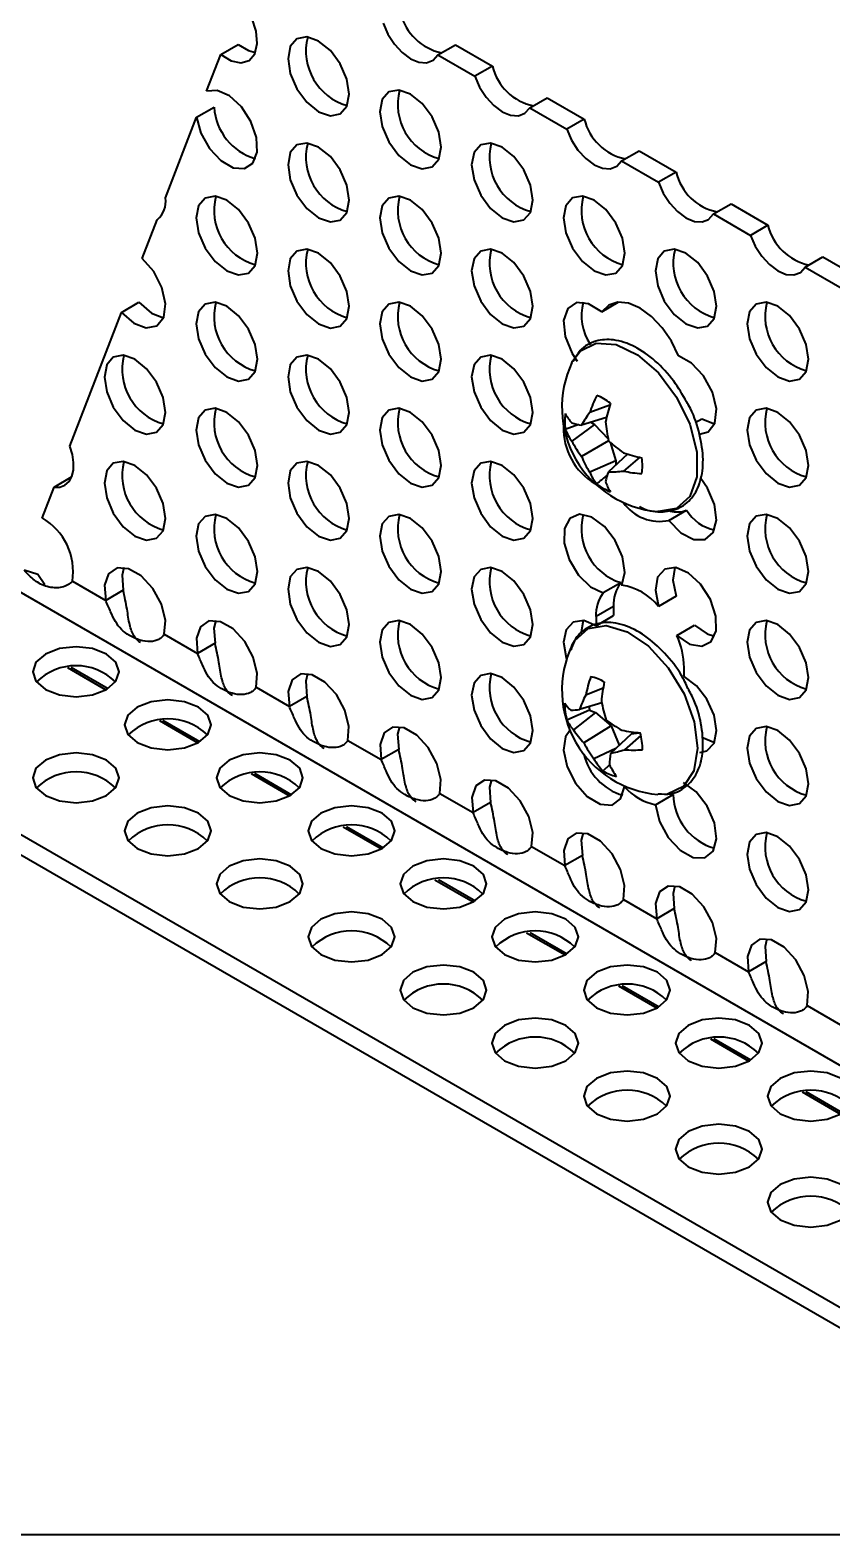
# Model space of a CAD drawing. Extents: x 0 to 13.3, y -7.3 to 0.
# Drawn here: x 2.974 to 4.13, y -7.31 to -5.139 of the extents above; entities that cross this region are included whole.
import ezdxf
from ezdxf import colors
from ezdxf.entities.mleader import LeaderData, LeaderLine
from ezdxf.math import Vec2, Vec3

# ---------------------------------------------------------------- set-up
doc = ezdxf.new("R2010")
doc.units = 0
doc.header["$LTSCALE"] = 0.5
doc.header["$MEASUREMENT"] = 0
for name, color, linetype in [('Brackets', 181, 'CONTINUOUS'), ('End Cap', 92, 'CONTINUOUS'), ('FAB DWG', 221, 'CONTINUOUS'), ('Hardware', 242, 'CONTINUOUS')]:
    doc.layers.add(name, color=color, linetype=linetype)
doc.layers.add('Text-Unprinted', color=131, linetype='CONTINUOUS', plot=False)
doc.styles.add('LSAD_Standard', font='arial.ttf')

msp = doc.modelspace()

# ---------------------------------------------------------------- linework, layer by layer
at = {"layer": 'Brackets', "transparency": 16777216}
for p, q in [((3.2489, -5.1741), (3.2743, -5.1594)), ((3.5624, -5.1746), (3.5878, -5.16)), ((3.5878, -5.16), (3.6412, -5.1908)), ((3.2285, -5.227), (3.2489, -5.1741)), ((3.5624, -5.1746), (3.6158, -5.2055)), ((3.6412, -5.1908), (3.6158, -5.2055)), ((3.214, -5.2647), (3.2394, -5.2501)), ((3.695, -5.2512), (3.7204, -5.2365)), ((3.695, -5.2512), (3.7484, -5.282)), ((3.7204, -5.2365), (3.7738, -5.2674)), ((3.1692, -5.381), (3.214, -5.2647)), ((3.7738, -5.2674), (3.7484, -5.282)), ((3.8276, -5.3277), (3.853, -5.3131)), ((3.853, -5.3131), (3.9064, -5.3439)), ((3.8276, -5.3277), (3.881, -5.3585)), ((3.9064, -5.3439), (3.881, -5.3585)), ((3.9602, -5.4042), (3.9856, -5.3896)), ((3.9602, -5.4042), (4.0136, -5.4351)), ((3.9856, -5.3896), (4.039, -5.4204)), ((3.1355, -5.4683), (3.1571, -5.4125)), ((4.039, -5.4204), (4.0136, -5.4351)), ((4.0927, -5.4808), (4.1181, -5.4661)), ((4.1181, -5.4661), (4.1716, -5.497)), ((4.0927, -5.4808), (4.1462, -5.5116)), ((3.1055, -5.5463), (3.1309, -5.5316)), ((3.799, -5.5453), (3.8228, -5.5316)), ((3.0312, -5.7392), (3.1055, -5.5463)), ((3.9341, -5.705), (3.9433, -5.6997)), ((3.9433, -5.6997), (3.9618, -5.707)), ((3.0084, -5.7983), (3.0337, -5.7837)), ((2.9912, -5.8429), (3.0084, -5.7983)), ((3.896, -5.8463), (3.9214, -5.8316)), ((2.9851, -5.9245), (2.965, -5.9181)), ((2.9948, -5.9393), (2.9851, -5.9245)), ((2.324, -5.9321), (4.7114, -7.3102)), ((2.945, -5.941), (4.7127, -6.9615)), ((3.0347, -5.934), (3.0829, -5.9618)), ((3.1082, -5.9472), (3.0829, -5.9618)), ((3.8265, -5.9362), (3.8011, -5.9509)), ((2.324, -5.9614), (4.6606, -7.3102)), ((3.816, -5.9705), (3.7907, -5.9851)), ((3.816, -5.9705), (3.816, -5.9836)), ((3.9062, -5.9557), (3.8808, -5.9704)), ((3.7907, -5.9983), (3.816, -5.9836)), ((3.7907, -5.9851), (3.7907, -5.9983)), ((3.1673, -6.0106), (3.2154, -6.0384)), ((3.9075, -6.0123), (3.9329, -5.9976)), ((3.2408, -6.0237), (3.2154, -6.0384)), ((3.9179, -6.0717), (3.9179, -6.0586)), ((3.2999, -6.0871), (3.348, -6.1149)), ((3.3734, -6.1002), (3.348, -6.1149)), ((3.4325, -6.1637), (3.4806, -6.1914)), ((3.506, -6.1768), (3.4806, -6.1914)), ((3.8332, -6.2302), (3.832, -6.2309)), ((3.5651, -6.2402), (3.6132, -6.268)), ((3.6386, -6.2533), (3.6132, -6.268)), ((3.8766, -6.2567), (3.902, -6.242)), ((3.6977, -6.3167), (3.7458, -6.3445)), ((3.7712, -6.3299), (3.7458, -6.3445)), ((3.8302, -6.3933), (3.8784, -6.4211)), ((3.9037, -6.4064), (3.8784, -6.4211)), ((3.9628, -6.4698), (4.0109, -6.4976)), ((4.0363, -6.4829), (4.0109, -6.4976)), ((4.0954, -6.5464), (4.1435, -6.5741))]:
    msp.add_line(p, q, dxfattribs=at)
at = {"layer": 'Brackets', "transparency": 16777216, "flags": 128}
for points in [[(3.2489, -5.1741), (3.2638, -5.1832), (3.2781, -5.1862), (3.2899, -5.1826), (3.2982, -5.1729), (3.3017, -5.1583), (3.3003, -5.1403), (3.294, -5.121), (3.2836, -5.1027)], [(3.4833, -5.1289), (3.4902, -5.1446), (3.4996, -5.159), (3.5107, -5.1712), (3.5228, -5.1801), (3.5349, -5.1851), (3.5461, -5.1859), (3.5555, -5.1823), (3.5624, -5.1746)], [(3.2743, -5.1594), (3.2892, -5.1685), (3.2989, -5.1712)], [(3.3903, -5.1546), (3.3733, -5.1487), (3.359, -5.1515), (3.3494, -5.1625), (3.3461, -5.1801), (3.3494, -5.2016), (3.359, -5.2237), (3.3733, -5.243), (3.3903, -5.2567), (3.4072, -5.2626), (3.4215, -5.2598), (3.4311, -5.2487), (3.4344, -5.2312), (3.4311, -5.2097), (3.4215, -5.1876), (3.4072, -5.1683), (3.3903, -5.1546)], [(3.6158, -5.2055), (3.6227, -5.2211), (3.6321, -5.2356), (3.6433, -5.2477), (3.6554, -5.2567), (3.6675, -5.2617), (3.6787, -5.2624), (3.6881, -5.2588), (3.695, -5.2512)], [(3.214, -5.2647), (3.2202, -5.2876), (3.2325, -5.3096), (3.2489, -5.3272), (3.2667, -5.3374), (3.2831, -5.3386), (3.2953, -5.3307), (3.3014, -5.3149), (3.3004, -5.2937), (3.2924, -5.2707), (3.2788, -5.2496), (3.2617, -5.2337), (3.244, -5.2258), (3.2285, -5.227)], [(3.5228, -5.2311), (3.5059, -5.2253), (3.4916, -5.2281), (3.482, -5.2391), (3.4786, -5.2567), (3.482, -5.2781), (3.4916, -5.3002), (3.5059, -5.3196), (3.5228, -5.3332), (3.5398, -5.3391), (3.5541, -5.3363), (3.5637, -5.3253), (3.567, -5.3077), (3.5637, -5.2862), (3.5541, -5.2641), (3.5398, -5.2448), (3.5228, -5.2311)], [(3.7484, -5.282), (3.7553, -5.2976), (3.7647, -5.3121), (3.7759, -5.3243), (3.788, -5.3332), (3.8001, -5.3382), (3.8113, -5.339), (3.8207, -5.3354), (3.8276, -5.3277)], [(3.3903, -5.3077), (3.3733, -5.3018), (3.359, -5.3046), (3.3494, -5.3156), (3.3461, -5.3332), (3.3494, -5.3547), (3.359, -5.3768), (3.3733, -5.3961), (3.3903, -5.4098), (3.4072, -5.4157), (3.4215, -5.4129), (3.4311, -5.4018), (3.4344, -5.3843), (3.4311, -5.3628), (3.4215, -5.3407), (3.4072, -5.3214), (3.3903, -5.3077)], [(3.6554, -5.3077), (3.6385, -5.3018), (3.6242, -5.3046), (3.6146, -5.3156), (3.6112, -5.3332), (3.6146, -5.3547), (3.6242, -5.3768), (3.6385, -5.3961), (3.6554, -5.4098), (3.6723, -5.4156), (3.6867, -5.4128), (3.6963, -5.4018), (3.6996, -5.3842), (3.6963, -5.3628), (3.6867, -5.3407), (3.6723, -5.3213), (3.6554, -5.3077)], [(3.881, -5.3585), (3.8879, -5.3742), (3.8973, -5.3886), (3.9085, -5.4008), (3.9206, -5.4097), (3.9327, -5.4148), (3.9439, -5.4155), (3.9533, -5.4119), (3.9602, -5.4042)], [(3.2577, -5.3843), (3.2408, -5.3784), (3.2264, -5.3812), (3.2168, -5.3922), (3.2135, -5.4098), (3.2168, -5.4313), (3.2264, -5.4534), (3.2408, -5.4727), (3.2577, -5.4863), (3.2746, -5.4922), (3.2889, -5.4894), (3.2985, -5.4784), (3.3019, -5.4608), (3.2985, -5.4393), (3.2889, -5.4173), (3.2746, -5.3979), (3.2577, -5.3843)], [(3.5228, -5.3842), (3.5059, -5.3784), (3.4916, -5.3812), (3.482, -5.3922), (3.4786, -5.4098), (3.482, -5.4312), (3.4916, -5.4533), (3.5059, -5.4727), (3.5228, -5.4863), (3.5398, -5.4922), (3.5541, -5.4894), (3.5637, -5.4784), (3.567, -5.4608), (3.5637, -5.4393), (3.5541, -5.4172), (3.5398, -5.3979), (3.5228, -5.3842)], [(3.788, -5.3842), (3.7711, -5.3783), (3.7568, -5.3811), (3.7472, -5.3922), (3.7438, -5.4097), (3.7472, -5.4312), (3.7568, -5.4533), (3.7711, -5.4726), (3.788, -5.4863), (3.8049, -5.4922), (3.8193, -5.4894), (3.8288, -5.4784), (3.8322, -5.4608), (3.8288, -5.4393), (3.8193, -5.4172), (3.8049, -5.3979), (3.788, -5.3842)], [(4.0136, -5.4351), (4.0205, -5.4507), (4.0299, -5.4652), (4.0411, -5.4773), (4.0532, -5.4863), (4.0653, -5.4913), (4.0765, -5.4921), (4.0858, -5.4885), (4.0927, -5.4808)], [(3.1055, -5.5463), (3.1234, -5.5619), (3.1415, -5.5687), (3.1568, -5.5657), (3.1666, -5.5533), (3.1692, -5.5337), (3.1641, -5.5103), (3.1522, -5.4871), (3.1355, -5.4683)], [(3.3903, -5.4608), (3.3733, -5.4549), (3.359, -5.4577), (3.3494, -5.4687), (3.3461, -5.4863), (3.3494, -5.5078), (3.359, -5.5299), (3.3733, -5.5492), (3.3903, -5.5629), (3.4072, -5.5688), (3.4215, -5.566), (3.4311, -5.5549), (3.4344, -5.5374), (3.4311, -5.5159), (3.4215, -5.4938), (3.4072, -5.4745), (3.3903, -5.4608)], [(3.6554, -5.4608), (3.6385, -5.4549), (3.6242, -5.4577), (3.6146, -5.4687), (3.6112, -5.4863), (3.6146, -5.5078), (3.6242, -5.5299), (3.6385, -5.5492), (3.6554, -5.5629), (3.6723, -5.5687), (3.6867, -5.5659), (3.6963, -5.5549), (3.6996, -5.5373), (3.6963, -5.5159), (3.6867, -5.4938), (3.6723, -5.4744), (3.6554, -5.4608)], [(3.9206, -5.4608), (3.9037, -5.4549), (3.8893, -5.4577), (3.8798, -5.4687), (3.8764, -5.4863), (3.8798, -5.5078), (3.8893, -5.5298), (3.9037, -5.5492), (3.9206, -5.5628), (3.9375, -5.5687), (3.9518, -5.5659), (3.9614, -5.5549), (3.9648, -5.5373), (3.9614, -5.5158), (3.9518, -5.4937), (3.9375, -5.4744), (3.9206, -5.4608)], [(3.1309, -5.5316), (3.1488, -5.5472), (3.1663, -5.554)], [(3.2577, -5.5374), (3.2408, -5.5315), (3.2264, -5.5343), (3.2168, -5.5453), (3.2135, -5.5629), (3.2168, -5.5844), (3.2264, -5.6065), (3.2408, -5.6258), (3.2577, -5.6394), (3.2746, -5.6453), (3.2889, -5.6425), (3.2985, -5.6315), (3.3019, -5.6139), (3.2985, -5.5924), (3.2889, -5.5704), (3.2746, -5.551), (3.2577, -5.5374)], [(3.5228, -5.5373), (3.5059, -5.5315), (3.4916, -5.5343), (3.482, -5.5453), (3.4786, -5.5629), (3.482, -5.5843), (3.4916, -5.6064), (3.5059, -5.6258), (3.5228, -5.6394), (3.5398, -5.6453), (3.5541, -5.6425), (3.5637, -5.6315), (3.567, -5.6139), (3.5637, -5.5924), (3.5541, -5.5703), (3.5398, -5.551), (3.5228, -5.5373)], [(3.799, -5.5453), (3.7801, -5.5336), (3.7626, -5.5319), (3.7498, -5.5406), (3.744, -5.5581), (3.7463, -5.5811), (3.7562, -5.6054), (3.7635, -5.6166)], [(3.9096, -5.6091), (3.8995, -5.5879), (3.8863, -5.5685), (3.8708, -5.5522), (3.8543, -5.5401), (3.8377, -5.5331), (3.8223, -5.5316), (3.8091, -5.5358), (3.799, -5.5453)], [(4.0532, -5.5373), (4.0363, -5.5314), (4.0219, -5.5342), (4.0123, -5.5452), (4.009, -5.5628), (4.0123, -5.5843), (4.0219, -5.6064), (4.0363, -5.6257), (4.0532, -5.6394), (4.0701, -5.6452), (4.0844, -5.6425), (4.094, -5.6314), (4.0974, -5.6138), (4.094, -5.5924), (4.0844, -5.5703), (4.0701, -5.5509), (4.0532, -5.5373)], [(3.1251, -5.6139), (3.1082, -5.6081), (3.0938, -5.6108), (3.0843, -5.6219), (3.0809, -5.6395), (3.0843, -5.6609), (3.0938, -5.683), (3.1082, -5.7024), (3.1251, -5.716), (3.142, -5.7219), (3.1563, -5.7191), (3.1659, -5.7081), (3.1693, -5.6905), (3.1659, -5.669), (3.1563, -5.6469), (3.142, -5.6276), (3.1251, -5.6139)], [(3.3903, -5.6139), (3.3733, -5.608), (3.359, -5.6108), (3.3494, -5.6218), (3.3461, -5.6394), (3.3494, -5.6609), (3.359, -5.683), (3.3733, -5.7023), (3.3903, -5.716), (3.4072, -5.7219), (3.4215, -5.7191), (3.4311, -5.708), (3.4344, -5.6905), (3.4311, -5.669), (3.4215, -5.6469), (3.4072, -5.6276), (3.3903, -5.6139)], [(3.6554, -5.6139), (3.6385, -5.608), (3.6242, -5.6108), (3.6146, -5.6218), (3.6112, -5.6394), (3.6146, -5.6609), (3.6242, -5.683), (3.6385, -5.7023), (3.6554, -5.716), (3.6723, -5.7218), (3.6867, -5.719), (3.6963, -5.708), (3.6996, -5.6904), (3.6963, -5.669), (3.6867, -5.6469), (3.6723, -5.6275), (3.6554, -5.6139)], [(3.9399, -5.7219), (3.9524, -5.7187), (3.9623, -5.7058), (3.9646, -5.6854), (3.9588, -5.6613), (3.946, -5.6378), (3.9285, -5.6193), (3.9096, -5.6091)], [(3.2577, -5.6905), (3.2408, -5.6846), (3.2264, -5.6874), (3.2168, -5.6984), (3.2135, -5.716), (3.2168, -5.7375), (3.2264, -5.7596), (3.2408, -5.7789), (3.2577, -5.7925), (3.2746, -5.7984), (3.2889, -5.7956), (3.2985, -5.7846), (3.3019, -5.767), (3.2985, -5.7456), (3.2889, -5.7235), (3.2746, -5.7041), (3.2577, -5.6905)], [(3.5228, -5.6905), (3.5059, -5.6846), (3.4916, -5.6874), (3.482, -5.6984), (3.4786, -5.716), (3.482, -5.7374), (3.4916, -5.7595), (3.5059, -5.7789), (3.5228, -5.7925), (3.5398, -5.7984), (3.5541, -5.7956), (3.5637, -5.7846), (3.567, -5.767), (3.5637, -5.7455), (3.5541, -5.7234), (3.5398, -5.7041), (3.5228, -5.6905)], [(4.0532, -5.6904), (4.0363, -5.6845), (4.0219, -5.6873), (4.0123, -5.6983), (4.009, -5.7159), (4.0123, -5.7374), (4.0219, -5.7595), (4.0363, -5.7788), (4.0532, -5.7925), (4.0701, -5.7983), (4.0844, -5.7956), (4.094, -5.7845), (4.0974, -5.7669), (4.094, -5.7455), (4.0844, -5.7234), (4.0701, -5.704), (4.0532, -5.6904)], [(3.0084, -5.7983), (3.0168, -5.7982), (3.024, -5.7955), (3.0299, -5.7903), (3.034, -5.783), (3.0363, -5.7737), (3.0366, -5.763), (3.0348, -5.7513), (3.0312, -5.7392)], [(3.1251, -5.767), (3.1082, -5.7612), (3.0938, -5.7639), (3.0843, -5.775), (3.0809, -5.7926), (3.0843, -5.814), (3.0938, -5.8361), (3.1082, -5.8555), (3.1251, -5.8691), (3.142, -5.875), (3.1563, -5.8722), (3.1659, -5.8612), (3.1693, -5.8436), (3.1659, -5.8221), (3.1563, -5.8), (3.142, -5.7807), (3.1251, -5.767)], [(3.3903, -5.767), (3.3733, -5.7611), (3.359, -5.7639), (3.3494, -5.7749), (3.3461, -5.7925), (3.3494, -5.814), (3.359, -5.8361), (3.3733, -5.8554), (3.3903, -5.8691), (3.4072, -5.875), (3.4215, -5.8722), (3.4311, -5.8611), (3.4344, -5.8436), (3.4311, -5.8221), (3.4215, -5.8), (3.4072, -5.7807), (3.3903, -5.767)], [(3.6554, -5.767), (3.6385, -5.7611), (3.6242, -5.7639), (3.6146, -5.7749), (3.6112, -5.7925), (3.6146, -5.814), (3.6242, -5.8361), (3.6385, -5.8554), (3.6554, -5.8691), (3.6723, -5.8749), (3.6867, -5.8721), (3.6963, -5.8611), (3.6996, -5.8435), (3.6963, -5.8221), (3.6867, -5.8), (3.6723, -5.7806), (3.6554, -5.767)], [(3.896, -5.8463), (3.9132, -5.8641), (3.9317, -5.8738), (3.9482, -5.8738), (3.9599, -5.864), (3.9647, -5.8462), (3.9618, -5.8235), (3.9517, -5.7998), (3.9422, -5.786)], [(3.2577, -5.8436), (3.2408, -5.8377), (3.2264, -5.8405), (3.2168, -5.8515), (3.2135, -5.8691), (3.2168, -5.8906), (3.2264, -5.9127), (3.2408, -5.932), (3.2577, -5.9456), (3.2746, -5.9515), (3.2889, -5.9487), (3.2985, -5.9377), (3.3019, -5.9201), (3.2985, -5.8987), (3.2889, -5.8766), (3.2746, -5.8572), (3.2577, -5.8436)], [(3.5228, -5.8436), (3.5059, -5.8377), (3.4916, -5.8405), (3.482, -5.8515), (3.4786, -5.8691), (3.482, -5.8905), (3.4916, -5.9126), (3.5059, -5.932), (3.5228, -5.9456), (3.5398, -5.9515), (3.5541, -5.9487), (3.5637, -5.9377), (3.567, -5.9201), (3.5637, -5.8986), (3.5541, -5.8765), (3.5398, -5.8572), (3.5228, -5.8436)], [(3.8278, -5.9398), (3.8322, -5.9216), (3.8289, -5.8988), (3.8185, -5.8752), (3.8028, -5.855), (3.7845, -5.8417), (3.7668, -5.8375), (3.7528, -5.8434), (3.745, -5.8581), (3.7446, -5.8791), (3.7518, -5.9029), (3.7653, -5.9252), (3.7827, -5.9422), (3.8011, -5.9509)], [(4.0532, -5.8435), (4.0363, -5.8376), (4.0219, -5.8404), (4.0123, -5.8514), (4.009, -5.869), (4.0123, -5.8905), (4.0219, -5.9126), (4.0363, -5.9319), (4.0532, -5.9456), (4.0701, -5.9514), (4.0844, -5.9487), (4.094, -5.9376), (4.0974, -5.92), (4.094, -5.8986), (4.0844, -5.8765), (4.0701, -5.8572), (4.0532, -5.8435)], [(3.1673, -6.0106), (3.169, -5.9906), (3.1632, -5.9673), (3.1509, -5.9446), (3.1342, -5.9265), (3.116, -5.916), (3.0993, -5.9148), (3.087, -5.9233), (3.0812, -5.9399), (3.0829, -5.9618)], [(3.1092, -5.9144), (3.1066, -5.9252), (3.1082, -5.9472)], [(3.3903, -5.9201), (3.3733, -5.9142), (3.359, -5.917), (3.3494, -5.928), (3.3461, -5.9456), (3.3494, -5.9671), (3.359, -5.9892), (3.3733, -6.0085), (3.3903, -6.0222), (3.4072, -6.0281), (3.4215, -6.0253), (3.4311, -6.0142), (3.4344, -5.9967), (3.4311, -5.9752), (3.4215, -5.9531), (3.4072, -5.9338), (3.3903, -5.9201)], [(3.6554, -5.9201), (3.6385, -5.9142), (3.6242, -5.917), (3.6146, -5.928), (3.6112, -5.9456), (3.6146, -5.9671), (3.6242, -5.9892), (3.6385, -6.0085), (3.6554, -6.0222), (3.6723, -6.028), (3.6867, -6.0253), (3.6963, -6.0142), (3.6996, -5.9966), (3.6963, -5.9752), (3.6867, -5.9531), (3.6723, -5.9337), (3.6554, -5.9201)], [(3.9075, -6.0123), (3.9259, -6.0248), (3.9433, -6.028), (3.9568, -6.0213), (3.964, -6.0058), (3.9636, -5.9843), (3.9558, -5.9605), (3.9418, -5.9385), (3.9241, -5.9223), (3.9058, -5.9145), (3.8901, -5.9165), (3.8797, -5.9281), (3.8764, -5.9472), (3.8808, -5.9704)], [(3.9047, -5.9143), (3.9018, -5.9325), (3.9062, -5.9557)], [(3.2999, -6.0871), (3.3016, -6.0671), (3.2958, -6.0438), (3.2835, -6.0212), (3.2668, -6.003), (3.2486, -5.9925), (3.2319, -5.9914), (3.2196, -5.9998), (3.2138, -6.0164), (3.2154, -6.0384)], [(3.2418, -5.9909), (3.2392, -6.0018), (3.2408, -6.0237)], [(3.5228, -5.9967), (3.5059, -5.9908), (3.4916, -5.9936), (3.482, -6.0046), (3.4786, -6.0222), (3.482, -6.0436), (3.4916, -6.0657), (3.5059, -6.0851), (3.5228, -6.0987), (3.5398, -6.1046), (3.5541, -6.1018), (3.5637, -6.0908), (3.567, -6.0732), (3.5637, -6.0517), (3.5541, -6.0296), (3.5398, -6.0103), (3.5228, -5.9967)], [(3.7907, -5.9983), (3.7729, -5.991), (3.7577, -5.993), (3.7474, -6.004), (3.7438, -6.0221), (3.7474, -6.0445), (3.7482, -6.0468)], [(3.7721, -5.9909), (3.7692, -6.0075), (3.7692, -6.0096)], [(4.0532, -5.9966), (4.0363, -5.9907), (4.0219, -5.9935), (4.0123, -6.0045), (4.009, -6.0221), (4.0123, -6.0436), (4.0219, -6.0657), (4.0363, -6.085), (4.0532, -6.0987), (4.0701, -6.1046), (4.0844, -6.1018), (4.094, -6.0907), (4.0974, -6.0732), (4.094, -6.0517), (4.0844, -6.0296), (4.0701, -6.0103), (4.0532, -5.9966)], [(3.9329, -5.9976), (3.9513, -6.0102), (3.9618, -6.0132)], [(3.0842, -6.0392), (3.0639, -6.0314), (3.04, -6.0286), (3.0161, -6.0314), (2.9958, -6.0392), (2.9822, -6.0509), (2.9775, -6.0647), (2.9822, -6.0785), (2.9958, -6.0902), (3.0161, -6.0981), (3.04, -6.1008), (3.0639, -6.0981), (3.0842, -6.0902), (3.0977, -6.0785), (3.1025, -6.0647), (3.0977, -6.0509), (3.0842, -6.0392)], [(3.4325, -6.1637), (3.4341, -6.1437), (3.4283, -6.1203), (3.4161, -6.0977), (3.3994, -6.0796), (3.3811, -6.0691), (3.3645, -6.0679), (3.3522, -6.0764), (3.3464, -6.093), (3.348, -6.1149)], [(3.3744, -6.0675), (3.3717, -6.0783), (3.3734, -6.1002)], [(3.6554, -6.0732), (3.6385, -6.0673), (3.6242, -6.0701), (3.6146, -6.0811), (3.6112, -6.0987), (3.6146, -6.1202), (3.6242, -6.1423), (3.6385, -6.1616), (3.6554, -6.1753), (3.6723, -6.1811), (3.6867, -6.1784), (3.6963, -6.1673), (3.6996, -6.1497), (3.6963, -6.1283), (3.6867, -6.1062), (3.6723, -6.0868), (3.6554, -6.0732)], [(3.9405, -6.1813), (3.9509, -6.1788), (3.9612, -6.1679), (3.9648, -6.1497), (3.9612, -6.1274), (3.9509, -6.1045), (3.9356, -6.0849), (3.9179, -6.0717)], [(3.2168, -6.1158), (3.1965, -6.1079), (3.1726, -6.1052), (3.1487, -6.1079), (3.1284, -6.1158), (3.1148, -6.1275), (3.1101, -6.1413), (3.1148, -6.1551), (3.1284, -6.1668), (3.1487, -6.1746), (3.1726, -6.1773), (3.1965, -6.1746), (3.2168, -6.1668), (3.2303, -6.1551), (3.2351, -6.1413), (3.2303, -6.1275), (3.2168, -6.1158)], [(3.5651, -6.2402), (3.5667, -6.2202), (3.5609, -6.1969), (3.5486, -6.1742), (3.532, -6.1561), (3.5137, -6.1456), (3.497, -6.1445), (3.4848, -6.1529), (3.4789, -6.1695), (3.4806, -6.1914)], [(3.507, -6.144), (3.5043, -6.1549), (3.506, -6.1768)], [(4.0532, -6.1497), (4.0363, -6.1438), (4.0219, -6.1466), (4.0123, -6.1576), (4.009, -6.1752), (4.0123, -6.1967), (4.0219, -6.2188), (4.0363, -6.2381), (4.0532, -6.2518), (4.0701, -6.2577), (4.0844, -6.2549), (4.094, -6.2438), (4.0974, -6.2263), (4.094, -6.2048), (4.0844, -6.1827), (4.0701, -6.1634), (4.0532, -6.1497)], [(3.7531, -6.1493), (3.7468, -6.1584), (3.7439, -6.1781), (3.7489, -6.2019), (3.7609, -6.2254), (3.7778, -6.2445), (3.7965, -6.2558), (3.8138, -6.2571), (3.8263, -6.2483), (3.832, -6.2309), (3.832, -6.2309)], [(3.9433, -6.159), (3.961, -6.1662), (3.9618, -6.1663)], [(3.0842, -6.1923), (3.0639, -6.1845), (3.04, -6.1817), (3.0161, -6.1845), (2.9958, -6.1923), (2.9822, -6.204), (2.9775, -6.2178), (2.9822, -6.2316), (2.9958, -6.2433), (3.0161, -6.2511), (3.04, -6.2539), (3.0639, -6.2511), (3.0842, -6.2433), (3.0977, -6.2316), (3.1025, -6.2178), (3.0977, -6.204), (3.0842, -6.1923)], [(3.3493, -6.1923), (3.3291, -6.1845), (3.3052, -6.1817), (3.2812, -6.1845), (3.261, -6.1923), (3.2474, -6.204), (3.2427, -6.2178), (3.2474, -6.2316), (3.261, -6.2433), (3.2812, -6.2511), (3.3052, -6.2539), (3.3291, -6.2511), (3.3493, -6.2433), (3.3629, -6.2316), (3.3677, -6.2178), (3.3629, -6.204), (3.3493, -6.1923)], [(3.6977, -6.3167), (3.6993, -6.2967), (3.6935, -6.2734), (3.6812, -6.2508), (3.6645, -6.2327), (3.6463, -6.2221), (3.6296, -6.221), (3.6173, -6.2295), (3.6115, -6.2461), (3.6132, -6.268)], [(3.6396, -6.2205), (3.6369, -6.2314), (3.6386, -6.2533)], [(3.8766, -6.2567), (3.8823, -6.2806), (3.8948, -6.3039), (3.912, -6.3224), (3.9308, -6.3328), (3.9477, -6.3333), (3.9597, -6.3236), (3.9647, -6.3056), (3.9618, -6.2825), (3.9514, -6.2585), (3.9355, -6.2379), (3.9169, -6.2243)], [(3.2168, -6.2688), (3.1965, -6.261), (3.1726, -6.2583), (3.1487, -6.261), (3.1284, -6.2688), (3.1148, -6.2805), (3.1101, -6.2943), (3.1148, -6.3081), (3.1284, -6.3199), (3.1487, -6.3277), (3.1726, -6.3304), (3.1965, -6.3277), (3.2168, -6.3199), (3.2303, -6.3081), (3.2351, -6.2943), (3.2303, -6.2805), (3.2168, -6.2688)], [(3.4819, -6.2688), (3.4617, -6.261), (3.4377, -6.2583), (3.4138, -6.261), (3.3935, -6.2688), (3.38, -6.2805), (3.3752, -6.2943), (3.38, -6.3081), (3.3935, -6.3199), (3.4138, -6.3277), (3.4377, -6.3304), (3.4617, -6.3277), (3.4819, -6.3199), (3.4955, -6.3081), (3.5002, -6.2943), (3.4955, -6.2805), (3.4819, -6.2688)], [(4.0532, -6.3028), (4.0363, -6.2969), (4.0219, -6.2997), (4.0123, -6.3107), (4.009, -6.3283), (4.0123, -6.3498), (4.0219, -6.3719), (4.0363, -6.3912), (4.0532, -6.4049), (4.0701, -6.4108), (4.0844, -6.408), (4.094, -6.3969), (4.0974, -6.3794), (4.094, -6.3579), (4.0844, -6.3358), (4.0701, -6.3165), (4.0532, -6.3028)], [(3.8302, -6.3933), (3.8319, -6.3733), (3.8261, -6.35), (3.8138, -6.3273), (3.7971, -6.3092), (3.7789, -6.2987), (3.7622, -6.2975), (3.7499, -6.306), (3.7441, -6.3226), (3.7458, -6.3445)], [(3.7721, -6.2971), (3.7695, -6.3079), (3.7712, -6.3299)], [(3.3493, -6.3454), (3.3291, -6.3375), (3.3052, -6.3348), (3.2812, -6.3375), (3.261, -6.3454), (3.2474, -6.3571), (3.2427, -6.3709), (3.2474, -6.3847), (3.261, -6.3964), (3.2812, -6.4042), (3.3052, -6.407), (3.3291, -6.4042), (3.3493, -6.3964), (3.3629, -6.3847), (3.3677, -6.3709), (3.3629, -6.3571), (3.3493, -6.3454)], [(3.6145, -6.3454), (3.5942, -6.3375), (3.5703, -6.3348), (3.5464, -6.3375), (3.5261, -6.3454), (3.5126, -6.3571), (3.5078, -6.3709), (3.5126, -6.3847), (3.5261, -6.3964), (3.5464, -6.4042), (3.5703, -6.407), (3.5942, -6.4042), (3.6145, -6.3964), (3.6281, -6.3847), (3.6328, -6.3709), (3.6281, -6.3571), (3.6145, -6.3454)], [(3.9628, -6.4698), (3.9645, -6.4498), (3.9587, -6.4265), (3.9464, -6.4039), (3.9297, -6.3857), (3.9115, -6.3752), (3.8948, -6.3741), (3.8825, -6.3825), (3.8767, -6.3991), (3.8784, -6.4211)], [(3.9047, -6.3736), (3.9021, -6.3845), (3.9037, -6.4064)], [(3.4819, -6.4219), (3.4617, -6.4141), (3.4377, -6.4113), (3.4138, -6.4141), (3.3935, -6.4219), (3.38, -6.4336), (3.3752, -6.4474), (3.38, -6.4612), (3.3935, -6.4729), (3.4138, -6.4808), (3.4377, -6.4835), (3.4617, -6.4808), (3.4819, -6.4729), (3.4955, -6.4612), (3.5002, -6.4474), (3.4955, -6.4336), (3.4819, -6.4219)], [(3.7471, -6.4219), (3.7268, -6.4141), (3.7029, -6.4113), (3.679, -6.4141), (3.6587, -6.4219), (3.6452, -6.4336), (3.6404, -6.4474), (3.6452, -6.4612), (3.6587, -6.4729), (3.679, -6.4808), (3.7029, -6.4835), (3.7268, -6.4808), (3.7471, -6.4729), (3.7606, -6.4612), (3.7654, -6.4474), (3.7606, -6.4336), (3.7471, -6.4219)], [(4.0954, -6.5464), (4.0971, -6.5263), (4.0913, -6.503), (4.079, -6.4804), (4.0623, -6.4623), (4.0441, -6.4517), (4.0274, -6.4506), (4.0151, -6.4591), (4.0093, -6.4757), (4.0109, -6.4976)], [(4.0373, -6.4502), (4.0347, -6.461), (4.0363, -6.4829)], [(3.6145, -6.4984), (3.5942, -6.4906), (3.5703, -6.4879), (3.5464, -6.4906), (3.5261, -6.4984), (3.5126, -6.5101), (3.5078, -6.524), (3.5126, -6.5378), (3.5261, -6.5495), (3.5464, -6.5573), (3.5703, -6.56), (3.5942, -6.5573), (3.6145, -6.5495), (3.6281, -6.5378), (3.6328, -6.524), (3.6281, -6.5101), (3.6145, -6.4984)], [(3.8797, -6.4984), (3.8594, -6.4906), (3.8355, -6.4879), (3.8116, -6.4906), (3.7913, -6.4984), (3.7777, -6.5101), (3.773, -6.524), (3.7777, -6.5378), (3.7913, -6.5495), (3.8116, -6.5573), (3.8355, -6.56), (3.8594, -6.5573), (3.8797, -6.5495), (3.8932, -6.5378), (3.898, -6.524), (3.8932, -6.5101), (3.8797, -6.4984)], [(3.7471, -6.575), (3.7268, -6.5672), (3.7029, -6.5644), (3.679, -6.5672), (3.6587, -6.575), (3.6452, -6.5867), (3.6404, -6.6005), (3.6452, -6.6143), (3.6587, -6.626), (3.679, -6.6338), (3.7029, -6.6366), (3.7268, -6.6338), (3.7471, -6.626), (3.7606, -6.6143), (3.7654, -6.6005), (3.7606, -6.5867), (3.7471, -6.575)], [(4.0123, -6.575), (3.992, -6.5672), (3.9681, -6.5644), (3.9441, -6.5672), (3.9239, -6.575), (3.9103, -6.5867), (3.9056, -6.6005), (3.9103, -6.6143), (3.9239, -6.626), (3.9441, -6.6338), (3.9681, -6.6366), (3.992, -6.6338), (4.0123, -6.626), (4.0258, -6.6143), (4.0306, -6.6005), (4.0258, -6.5867), (4.0123, -6.575)], [(3.8797, -6.6515), (3.8594, -6.6437), (3.8355, -6.641), (3.8116, -6.6437), (3.7913, -6.6515), (3.7777, -6.6632), (3.773, -6.677), (3.7777, -6.6908), (3.7913, -6.7025), (3.8116, -6.7104), (3.8355, -6.7131), (3.8594, -6.7104), (3.8797, -6.7025), (3.8932, -6.6908), (3.898, -6.677), (3.8932, -6.6632), (3.8797, -6.6515)], [(4.1448, -6.6515), (4.1246, -6.6437), (4.1007, -6.641), (4.0767, -6.6437), (4.0565, -6.6515), (4.0429, -6.6632), (4.0382, -6.677), (4.0429, -6.6908), (4.0565, -6.7025), (4.0767, -6.7104), (4.1007, -6.7131), (4.1246, -6.7104), (4.1448, -6.7025), (4.1584, -6.6908), (4.1632, -6.677), (4.1584, -6.6632), (4.1448, -6.6515)], [(4.0123, -6.7281), (3.992, -6.7202), (3.9681, -6.7175), (3.9441, -6.7202), (3.9239, -6.7281), (3.9103, -6.7398), (3.9056, -6.7536), (3.9103, -6.7674), (3.9239, -6.7791), (3.9441, -6.7869), (3.9681, -6.7897), (3.992, -6.7869), (4.0123, -6.7791), (4.0258, -6.7674), (4.0306, -6.7536), (4.0258, -6.7398), (4.0123, -6.7281)], [(4.1448, -6.8046), (4.1246, -6.7968), (4.1007, -6.794), (4.0767, -6.7968), (4.0565, -6.8046), (4.0429, -6.8163), (4.0382, -6.8301), (4.0429, -6.8439), (4.0565, -6.8556), (4.0767, -6.8634), (4.1007, -6.8662), (4.1246, -6.8634), (4.1448, -6.8556), (4.1584, -6.8439), (4.1632, -6.8301), (4.1584, -6.8163), (4.1448, -6.8046)]]:
    msp.add_lwpolyline(points, dxfattribs=at)
at = {"layer": 'Brackets', "transparency": 16777216}
for centre, radius, start, end in [((3.5832, -5.0964), 0.0767, 193.5195, 258.4828), ((3.4535, -5.1691), 0.0816, 165.6081, 254.3865), ((3.7158, -5.1729), 0.0767, 193.5195, 258.4828), ((3.5861, -5.2457), 0.0816, 165.6081, 254.3865), ((3.3218, -5.245), 0.0826, 183.5328, 253.9074), ((3.8484, -5.2494), 0.0767, 193.5195, 258.4828), ((3.4535, -5.3222), 0.0816, 165.6081, 254.3865), ((3.7186, -5.3222), 0.0816, 165.6081, 254.3865), ((3.9809, -5.326), 0.0767, 193.5195, 258.4828), ((3.136, -5.3863), 0.0336, 308.8303, 9.0266), ((3.3209, -5.3988), 0.0816, 165.6081, 254.3865), ((3.5861, -5.3988), 0.0816, 165.6081, 254.3865), ((3.8512, -5.3988), 0.0816, 165.6081, 254.3865), ((4.1135, -5.4025), 0.0767, 193.5195, 258.4828), ((3.4535, -5.4753), 0.0816, 165.6081, 254.3865), ((3.7186, -5.4753), 0.0816, 165.6081, 254.3865), ((3.9838, -5.4753), 0.0816, 165.6081, 254.3865), ((3.3209, -5.5519), 0.0816, 165.6081, 254.3865), ((3.5861, -5.5519), 0.0816, 165.6081, 254.3865), ((3.8464, -5.5502), 0.0766, 165.9034, 213.5241), ((4.1164, -5.5518), 0.0816, 165.6081, 254.3865), ((3.1883, -5.6285), 0.0816, 165.6081, 254.3865), ((3.4535, -5.6284), 0.0816, 165.6081, 254.3865), ((3.7186, -5.6284), 0.0816, 165.6081, 254.3865), ((3.3209, -5.705), 0.0816, 165.6081, 254.3865), ((3.5861, -5.705), 0.0816, 165.6081, 254.3865), ((4.1164, -5.7049), 0.0816, 165.6081, 254.3865), ((3.8357, -5.7141), 0.0918, 177.966, 239.3871), ((3.1883, -5.7816), 0.0816, 165.6081, 254.3865), ((3.4535, -5.7816), 0.0816, 165.6081, 254.3865), ((3.7186, -5.7815), 0.0816, 165.6081, 254.3865), ((3.3209, -5.8581), 0.0816, 165.6081, 254.3865), ((3.5861, -5.8581), 0.0816, 165.6081, 254.3865), ((3.8509, -5.8585), 0.0814, 165.2472, 252.5372), ((3.8825, -5.7833), 0.0644, 215.2737, 282.156), ((3.9075, -5.7954), 0.0388, 255.4831, 291.0208), ((3.9746, -5.7992), 0.0623, 211.4, 258.1746), ((4.1164, -5.858), 0.0816, 165.6081, 254.3865), ((2.9464, -5.9202), 0.0894, 351.1225, 59.912), ((3.4535, -5.9347), 0.0816, 165.6081, 254.3865), ((3.7186, -5.9346), 0.0816, 165.6081, 254.3865), ((3.8687, -5.9678), 0.0527, 143.2292, 182.9528), ((3.8157, -6.0219), 0.083, 38.3514, 81.654), ((3.8433, -5.9824), 0.0527, 143.2292, 182.9528), ((3.5861, -6.0112), 0.0816, 165.6081, 254.3865), ((4.1164, -6.0111), 0.0816, 165.6081, 254.3865), ((3.7977, -6.0613), 0.1202, 1.2945, 24.0682), ((3.04, -6.1377), 0.0817, 45.6215, 134.3785), ((3.7186, -6.0877), 0.0816, 165.6081, 254.3865), ((3.1726, -6.2143), 0.0817, 45.6215, 134.3785), ((4.1164, -6.1642), 0.0816, 165.6081, 254.3865), ((3.8519, -6.1651), 0.081, 193.3391, 253.7423), ((3.04, -6.2908), 0.0817, 45.6215, 134.3785), ((3.3052, -6.2908), 0.0817, 45.6215, 134.3785), ((3.894, -6.175), 0.0835, 222.0555, 257.9499), ((3.9845, -6.2401), 0.0825, 181.3428, 254.0865), ((3.1726, -6.3674), 0.0817, 45.6215, 134.3785), ((3.4377, -6.3674), 0.0817, 45.6215, 134.3785), ((4.1164, -6.3173), 0.0816, 165.6081, 254.3865), ((3.3052, -6.4439), 0.0817, 45.6215, 134.3785), ((3.5703, -6.4439), 0.0817, 45.6215, 134.3785), ((3.4377, -6.5204), 0.0817, 45.6215, 134.3785), ((3.7029, -6.5204), 0.0817, 45.6215, 134.3785), ((3.5703, -6.597), 0.0817, 45.6215, 134.3785), ((3.8355, -6.597), 0.0817, 45.6215, 134.3785), ((3.7029, -6.6735), 0.0817, 45.6215, 134.3785), ((3.9681, -6.6735), 0.0817, 45.6215, 134.3785), ((3.8355, -6.7501), 0.0817, 45.6215, 134.3785), ((4.1007, -6.7501), 0.0817, 45.6215, 134.3785), ((3.9681, -6.8266), 0.0817, 45.6215, 134.3785), ((4.1007, -6.9031), 0.0817, 45.6215, 134.3785)]:
    msp.add_arc(centre, radius, start, end, dxfattribs=at)
for points, knots in [([(3.0347, -5.934), (3.0328, -5.936), (3.029, -5.9398), (3.0164, -5.9444), (2.9983, -5.9432), (2.9793, -5.9338), (2.9698, -5.9233), (2.965, -5.9181)], [0, 0, 0, 0, 0.12265, 0.243665, 0.500658, 0.749147, 1, 1, 1, 1]), ([(3.1331, -6.0227), (3.1315, -6.0216), (3.128, -6.0191), (3.1219, -6.0112), (3.1167, -5.9964), (3.1138, -5.9727), (3.1102, -5.9562), (3.1082, -5.9472)], [0, 0, 0, 0, 0.080074, 0.183747, 0.405923, 0.672364, 1, 1, 1, 1]), ([(3.1673, -6.0106), (3.1663, -6.012), (3.1644, -6.0149), (3.1579, -6.0195), (3.1467, -6.0222), (3.1317, -6.0196), (3.1176, -6.0132), (3.1054, -6.0043), (3.0965, -5.9927), (3.0899, -5.978), (3.0852, -5.9673), (3.0829, -5.9618)], [0, 0, 0, 0, 0.057112, 0.112917, 0.226716, 0.354241, 0.504433, 0.631212, 0.751516, 0.872215, 1, 1, 1, 1]), ([(3.2657, -6.0992), (3.2641, -6.0981), (3.2605, -6.0957), (3.2545, -6.0878), (3.2493, -6.073), (3.2464, -6.0492), (3.2428, -6.0328), (3.2408, -6.0237)], [0, 0, 0, 0, 0.080074, 0.183747, 0.405923, 0.672364, 1, 1, 1, 1]), ([(3.2999, -6.0871), (3.2989, -6.0886), (3.297, -6.0915), (3.2904, -6.096), (3.2793, -6.0987), (3.2643, -6.0962), (3.2502, -6.0898), (3.238, -6.0809), (3.2291, -6.0692), (3.2225, -6.0545), (3.2178, -6.0439), (3.2154, -6.0384)], [0, 0, 0, 0, 0.057112, 0.112917, 0.226716, 0.354241, 0.504433, 0.631212, 0.751516, 0.872215, 1, 1, 1, 1]), ([(3.3983, -6.1757), (3.3967, -6.1747), (3.3931, -6.1722), (3.3871, -6.1643), (3.3819, -6.1495), (3.379, -6.1258), (3.3754, -6.1093), (3.3734, -6.1002)], [0, 0, 0, 0, 0.080074, 0.183747, 0.405923, 0.672364, 1, 1, 1, 1]), ([(3.4325, -6.1637), (3.4315, -6.1651), (3.4296, -6.168), (3.423, -6.1726), (3.4119, -6.1752), (3.3969, -6.1727), (3.3828, -6.1663), (3.3705, -6.1574), (3.3617, -6.1458), (3.355, -6.1311), (3.3504, -6.1204), (3.348, -6.1149)], [0, 0, 0, 0, 0.0571124, 0.1129168, 0.2267158, 0.3542413, 0.5044329, 0.6312117, 0.7515163, 0.8722153, 1, 1, 1, 1]), ([(3.5309, -6.2523), (3.5293, -6.2512), (3.5257, -6.2488), (3.5197, -6.2409), (3.5145, -6.226), (3.5116, -6.2023), (3.508, -6.1859), (3.506, -6.1768)], [0, 0, 0, 0, 0.080074, 0.183747, 0.405923, 0.672364, 1, 1, 1, 1]), ([(3.5651, -6.2402), (3.5641, -6.2417), (3.5621, -6.2446), (3.5556, -6.2491), (3.5445, -6.2518), (3.5295, -6.2492), (3.5153, -6.2429), (3.5031, -6.2339), (3.4943, -6.2223), (3.4876, -6.2076), (3.483, -6.1969), (3.4806, -6.1914)], [0, 0, 0, 0, 0.057112, 0.112917, 0.226716, 0.354241, 0.504433, 0.631212, 0.751516, 0.872215, 1, 1, 1, 1]), ([(3.6634, -6.3288), (3.6619, -6.3277), (3.6583, -6.3253), (3.6523, -6.3174), (3.6471, -6.3026), (3.6442, -6.2789), (3.6406, -6.2624), (3.6386, -6.2533)], [0, 0, 0, 0, 0.080074, 0.183747, 0.405923, 0.672364, 1, 1, 1, 1]), ([(3.6977, -6.3167), (3.6967, -6.3182), (3.6947, -6.3211), (3.6882, -6.3257), (3.6771, -6.3283), (3.662, -6.3258), (3.6479, -6.3194), (3.6357, -6.3105), (3.6269, -6.2989), (3.6202, -6.2841), (3.6156, -6.2735), (3.6132, -6.268)], [0, 0, 0, 0, 0.057112, 0.112917, 0.226716, 0.354241, 0.504433, 0.631212, 0.751516, 0.872215, 1, 1, 1, 1]), ([(3.796, -6.4053), (3.7945, -6.4043), (3.7909, -6.4018), (3.7849, -6.3939), (3.7797, -6.3791), (3.7767, -6.3554), (3.7731, -6.3389), (3.7712, -6.3299)], [0, 0, 0, 0, 0.080074, 0.183747, 0.405923, 0.672364, 1, 1, 1, 1]), ([(3.8302, -6.3933), (3.8293, -6.3947), (3.8273, -6.3976), (3.8208, -6.4022), (3.8097, -6.4049), (3.7946, -6.4023), (3.7805, -6.3959), (3.7683, -6.387), (3.7594, -6.3754), (3.7528, -6.3607), (3.7482, -6.35), (3.7458, -6.3445)], [0, 0, 0, 0, 0.057112, 0.112917, 0.226716, 0.354241, 0.504433, 0.631212, 0.751516, 0.872215, 1, 1, 1, 1]), ([(3.9628, -6.4698), (3.9618, -6.4713), (3.9599, -6.4742), (3.9533, -6.4787), (3.9422, -6.4814), (3.9272, -6.4789), (3.9131, -6.4725), (3.9009, -6.4635), (3.892, -6.4519), (3.8854, -6.4372), (3.8807, -6.4265), (3.8784, -6.4211)], [0, 0, 0, 0, 0.0571124, 0.1129168, 0.2267158, 0.3542413, 0.5044329, 0.6312117, 0.7515163, 0.8722153, 1, 1, 1, 1]), ([(3.9286, -6.4819), (3.927, -6.4808), (3.9234, -6.4784), (3.9174, -6.4705), (3.9122, -6.4556), (3.9093, -6.4319), (3.9057, -6.4155), (3.9037, -6.4064)], [0, 0, 0, 0, 0.080074, 0.183747, 0.405923, 0.672364, 1, 1, 1, 1]), ([(4.0612, -6.5584), (4.0596, -6.5574), (4.056, -6.5549), (4.05, -6.547), (4.0448, -6.5322), (4.0419, -6.5085), (4.0383, -6.492), (4.0363, -6.4829)], [0, 0, 0, 0, 0.0800739, 0.1837469, 0.4059234, 0.6723641, 1, 1, 1, 1]), ([(4.0954, -6.5464), (4.0944, -6.5478), (4.0925, -6.5507), (4.0859, -6.5553), (4.0748, -6.5579), (4.0598, -6.5554), (4.0457, -6.549), (4.0335, -6.5401), (4.0246, -6.5285), (4.018, -6.5138), (4.0133, -6.5031), (4.0109, -6.4976)], [0, 0, 0, 0, 0.057112, 0.112917, 0.226716, 0.354241, 0.504433, 0.631212, 0.751516, 0.872215, 1, 1, 1, 1])]:
    msp.add_open_spline(points, degree=3, knots=knots, dxfattribs=at)
at = {"layer": 'End Cap', "transparency": 16777216}
for p, q in [((3.0328, -6.0582), (3.0862, -6.089)), ((3.0277, -6.0587), (3.0833, -6.0907)), ((3.1603, -6.1352), (3.2159, -6.1673)), ((3.1653, -6.1347), (3.2188, -6.1656)), ((3.2929, -6.2117), (3.3484, -6.2438)), ((3.2979, -6.2113), (3.3513, -6.2421)), ((3.4255, -6.2883), (3.481, -6.3204)), ((3.4305, -6.2878), (3.4839, -6.3186)), ((3.558, -6.3648), (3.6136, -6.3969)), ((3.5631, -6.3644), (3.6165, -6.3952)), ((3.6906, -6.4414), (3.7462, -6.4734)), ((3.6957, -6.4409), (3.7491, -6.4717)), ((3.8232, -6.5179), (3.8788, -6.55)), ((3.8283, -6.5174), (3.8817, -6.5483)), ((3.9558, -6.5944), (4.0114, -6.6265)), ((3.9608, -6.594), (4.0143, -6.6248)), ((4.0884, -6.671), (4.1439, -6.7031)), ((4.0934, -6.6705), (4.1468, -6.7013))]:
    msp.add_line(p, q, dxfattribs=at)
at = {"layer": 'Hardware', "transparency": 16777216}
for p, q in [((3.756, -5.6185), (3.757, -5.6164)), ((3.8108, -5.68), (3.7816, -5.6908)), ((3.7658, -5.7079), (3.7464, -5.715)), ((3.7887, -5.7079), (3.7558, -5.7321)), ((3.8059, -5.6979), (3.7698, -5.7088)), ((3.7833, -5.7048), (3.7887, -5.7079)), ((3.7887, -5.7079), (3.8082, -5.7285)), ((3.8088, -5.7314), (3.7698, -5.7539)), ((3.8363, -5.7506), (3.8088, -5.7764)), ((3.811, -5.7333), (3.8191, -5.7605)), ((3.8191, -5.7605), (3.7816, -5.7769)), ((3.8191, -5.7605), (3.8191, -5.7668)), ((3.8542, -5.7553), (3.8304, -5.7752)), ((3.801, -6.0885), (3.7759, -6.0984)), ((3.7814, -6.1201), (3.7486, -6.1346)), ((3.7989, -6.1094), (3.767, -6.1193)), ((3.7814, -6.1201), (3.7901, -6.1235)), ((3.7901, -6.1235), (3.7581, -6.1484)), ((3.8127, -6.1428), (3.7732, -6.1674)), ((3.7901, -6.1235), (3.8127, -6.1428)), ((3.8127, -6.1428), (3.8241, -6.1707)), ((3.8418, -6.1542), (3.8117, -6.1825)), ((3.8556, -6.1566), (3.8317, -6.1772)), ((3.8418, -6.1542), (3.8526, -6.1527)), ((3.8193, -6.1753), (3.7877, -6.1902)), ((3.8101, -6.199), (3.8007, -6.208))]:
    msp.add_line(p, q, dxfattribs=at)
at = {"layer": 'Hardware', "transparency": 16777216, "flags": 128}
for points in [[(3.757, -5.6164), (3.7682, -5.6016), (3.7911, -5.5904), (3.8196, -5.5924), (3.8507, -5.6074), (3.8808, -5.6336), (3.9069, -5.6683), (3.926, -5.7077), (3.9361, -5.7476), (3.9361, -5.7835), (3.926, -5.8117), (3.9069, -5.829), (3.8808, -5.8336), (3.8801, -5.8336)], [(3.756, -6.0268), (3.76, -6.0196), (3.7792, -6.0025), (3.8054, -5.9981), (3.8356, -6.0069), (3.8666, -6.028), (3.8951, -6.0591), (3.9178, -6.0967), (3.9325, -6.1369), (3.9374, -6.1752), (3.9321, -6.2076), (3.9171, -6.2305), (3.8941, -6.2413), (3.8801, -6.2419)]]:
    msp.add_lwpolyline(points, dxfattribs=at)
at = {"layer": 'Hardware', "transparency": 16777216}
for centre, radius, start, end in [((3.8925, -5.683), 0.151, 154.7008, 265.2938), ((3.9646, -5.7506), 0.1925, 153.8836, 161.8938), ((3.7648, -5.7355), 0.0746, 51.1806, 68.8248), ((4.0944, -5.7668), 0.2967, 162.4504, 167.78), ((3.8201, -5.7036), 0.0746, 171.1794, 188.8206), ((3.8036, -5.6626), 0.0644, 207.294, 222.063), ((3.7835, -5.6134), 0.0964, 253.2757, 261.8218), ((3.9144, -5.7908), 0.1662, 143.0124, 150.4521), ((4.0273, -5.6828), 0.2238, 185.4463, 192.5419), ((3.8156, -5.6881), 0.0742, 201.2615, 216.3895), ((3.8795, -5.6678), 0.1394, 207.4879, 218.1386), ((3.9601, -5.5665), 0.2238, 227.4587, 234.5541), ((3.8993, -5.7019), 0.1395, 201.8619, 212.512), ((3.9209, -5.4663), 0.2967, 252.2217, 257.5505), ((3.8101, -5.6102), 0.1662, 269.5543, 276.9926), ((3.87, -5.5868), 0.1925, 258.1085, 266.1181), ((3.7832, -5.7674), 0.0746, 351.1794, 8.8206), ((3.8497, -5.7472), 0.0743, 203.6114, 218.7372), ((3.8385, -5.7355), 0.0746, 231.1806, 248.8248), ((3.8983, -5.8122), 0.0964, 158.1864, 166.735), ((3.8658, -5.7702), 0.0645, 197.9392, 212.7056), ((3.8925, -6.0913), 0.151, 154.7008, 265.2938), ((3.9569, -6.1334), 0.1843, 160.4746, 169.0462), ((3.7721, -6.1287), 0.0579, 58.1508, 79.0536), ((4.063, -6.1335), 0.2659, 168.2746, 174.3279), ((3.9115, -6.1685), 0.1527, 152.679, 161.2227), ((3.7824, -6.0864), 0.0439, 212.8046, 230.4782), ((3.8382, -6.1106), 0.0927, 179.7067, 194.9638), ((3.7495, -5.9652), 0.1551, 271.8309, 276.47), ((3.8622, -6.102), 0.0828, 189.1063, 192.6176), ((4.0143, -6.0658), 0.2198, 190.869, 198.1928), ((3.7979, -6.1111), 0.0545, 205.5267, 223.1686), ((3.9397, -5.9525), 0.2261, 233.5871, 240.4153), ((3.8617, -6.0816), 0.1232, 212.8092, 224.1035), ((3.8915, -5.8067), 0.3482, 259.5053, 263.9369), ((3.7651, -6.1769), 0.0927, 359.7067, 14.9638), ((3.9087, -6.0971), 0.1527, 207.3799, 217.559), ((3.9076, -6.199), 0.0973, 170.2394, 180.0597), ((3.7688, -5.9777), 0.2092, 281.8252, 287.4947), ((3.8459, -5.9702), 0.2075, 266.0792, 273.3077), ((3.8701, -6.1439), 0.0945, 209.3252, 222.7108), ((3.8312, -6.1588), 0.0579, 238.1508, 259.0536), ((3.8902, -6.1625), 0.0879, 204.5598, 217.2306)]:
    msp.add_arc(centre, radius, start, end, dxfattribs=at)
for points, knots in [([(3.9214, -5.6752), (3.9155, -5.665), (3.9029, -5.6429), (3.8765, -5.615), (3.8466, -5.594), (3.8169, -5.5842), (3.7895, -5.5861), (3.7683, -5.5975), (3.7609, -5.6114), (3.7579, -5.617)], [0, 0, 0, 0, 0.133442, 0.2897, 0.446959, 0.605887, 0.746959, 0.897219, 1, 1, 1, 1]), ([(3.8534, -5.826), (3.8547, -5.8268), (3.8661, -5.8334), (3.8867, -5.8352), (3.9128, -5.8297), (3.9324, -5.8124), (3.9437, -5.7866), (3.9466, -5.7544), (3.94, -5.718), (3.9308, -5.6901), (3.9224, -5.6769), (3.9214, -5.6752)], [0, 0, 0, 0, 0.0186886, 0.1641984, 0.2911876, 0.4255027, 0.5576672, 0.6950628, 0.837106, 0.9795333, 1, 1, 1, 1]), ([(3.8076, -5.7803), (3.8067, -5.7811), (3.8015, -5.7855), (3.7962, -5.7899), (3.7918, -5.7936)], [0, 0, 0, 0, 0.160972, 1, 1, 1, 1]), ([(3.9235, -6.0887), (3.9206, -6.0825), (3.9118, -6.0639), (3.8902, -6.0368), (3.8616, -6.0113), (3.8308, -5.9957), (3.8017, -5.9918), (3.7767, -6.0003), (3.7603, -6.0151), (3.7559, -6.029), (3.7544, -6.0337)], [0, 0, 0, 0, 0.0739361, 0.2196866, 0.3660635, 0.5137602, 0.662667, 0.7922416, 0.9288249, 1, 1, 1, 1]), ([(3.8805, -6.2408), (3.8867, -6.2412), (3.9024, -6.2422), (3.9235, -6.2304), (3.9393, -6.2084), (3.9463, -6.1791), (3.9443, -6.1445), (3.9363, -6.1127), (3.9267, -6.0947), (3.9235, -6.0887)], [0, 0, 0, 0, 0.10737, 0.270279, 0.426467, 0.584407, 0.749695, 0.917499, 1, 1, 1, 1])]:
    msp.add_open_spline(points, degree=3, knots=knots, dxfattribs=at)
at = {"layer": 'Text-Unprinted', "ltscale": 0.5, "transparency": 16777216}
msp.add_lwpolyline([(0, 0), (13.2823, 0), (13.2823, -7.3102), (0, -7.3102)], close=True, dxfattribs=at)

# ---------------------------------------------------------------- leaders
at = {"layer": 'FAB DWG', "ltscale": 0.5, "transparency": 16777216}
ml = msp.add_multileader_mtext('Standard', dxfattribs=at)
ml.set_content('\\A1;{\\fArial|b1|i0|c0|p34;\\LWIRING NOTE:\\P}SEAL END PLATES WITH PLENUM RATED ALUMINUM TAPE', color=256, style='LSAD_Standard')
ml.set_leader_properties()
ml.build(insert=Vec2(0, 0))
ml.multileader.update_dxf_attribs({"text_left_attachment_type": 2, "dogleg_length": 0.36, "arrow_head_size": 0.1875})
ctx = ml.context
ctx.base_point, ctx.char_height, ctx.arrow_head_size, ctx.landing_gap_size, ctx.plane_origin = Vec3(0.0351, -4.8025), 0.1875, 0.1875, 0.09, Vec3(5.7281, 13.6045)
ctx.left_attachment, ctx.text_align_type = 2, 2
notes = []
notes.append((ctx, [(1, (1, 1, 0), (2.6922, -4.1743), (-1, 0), 0.1297, [(3, [(5.1909, -4.7742), (3.7329, -3.0011), (2.7673, -3.3611), (4.1467, -3.8192)], 0, [])])]))
ctx.mtext.insert, ctx.mtext.width, ctx.mtext.defined_height, ctx.mtext.alignment, ctx.mtext.flow_direction = Vec3(2.4726, -4.0806), 2.351815, 1.4978, 3, 5
for ctx, leaders in notes:
    for number, flags, end, landing, length, lines in leaders:
        leader = LeaderData()
        leader.index, (leader.has_last_leader_line, leader.has_dogleg_vector, leader.attachment_direction) = number, flags
        leader.last_leader_point, leader.dogleg_vector, leader.dogleg_length = Vec3(end), Vec3(landing), length
        for number, points, colour, breaks in lines:
            line = LeaderLine()
            line.index, line.vertices, line.color, line.breaks = number, Vec3.list(points), colors.encode_raw_color(colour), breaks
            leader.lines.append(line)
        ctx.leaders.append(leader)

doc.saveas('drawing.dxf')
